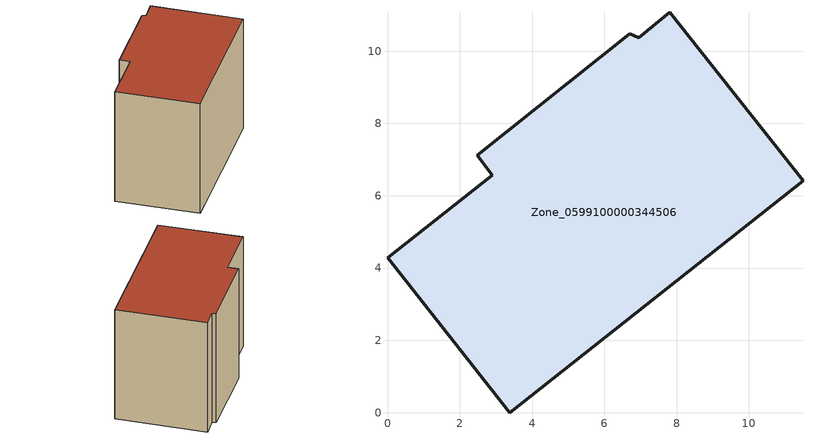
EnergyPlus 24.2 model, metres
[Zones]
Zone_0599100000344506
 floor ground (C_G): 0,4.28 2.9,6.57 2.48,7.12 6.7,10.48 6.95,10.37 7.81,11.07 11.49,6.42 3.39,0 z0
 wall outside (C_F): 2.9,6.57 0,4.28 3.39,0 11.49,6.42 7.81,11.07 6.95,10.37 6.7,10.48 2.48,7.12 2.9,6.57 z0:7.92
 roof outside (C_R): 7.81,11.07 6.95,10.37 6.7,10.48 2.48,7.12 2.9,6.57 0,4.28 3.39,0 11.49,6.42 z7.92
[BUILDING]
Pand.0599100000344506: North Axis=0; Terrain=City; Loads Convergence Tolerance Value=0.04; Temperature Convergence Tolerance Value=0.4; Solar Distribution=FullExterior; Maximum Number of Warmup Days=25; Minimum Number of Warmup Days=1
[Site:Location]
Rotterdam.The.Hague.AP_ZH_NLD Design_Conditions: Latitude=51.96; Longitude=4.45; Time Zone=1; Elevation=-4.5
[SITE:GROUNDTEMPERATURE:BUILDINGSURFACE]
18, 18, 18, 18, 18, 18, 18, 18, 18, 18, 18, 18
[MATERIAL] Thermal Absorptance=0.9; Solar Absorptance=0.7; Visible Absorptance=0.7
Name | Roughness | Thickness | Conductivity | Density | Specific Heat
G.TC.1992-2005 | MediumSmooth | 0.15 | 0.06 | 540 | 1210
F.TC.1992-2005 | Rough | 0.3 | 0.12 | 1920 | 840
R.TC.1992-2005 | MediumRough | 0.2 | 0.08 | 1500 | 1000
[CONSTRUCTION]
C_G: G.TC.1992-2005
C_F: F.TC.1992-2005
C_R: R.TC.1992-2005
[ZONE]
Zone_0599100000344506: Type=1; Multiplier=1; Ceiling Height=Autocalculate; Volume=Autocalculate; Floor Area=autocalculate; Part of Total Floor Area=Yes
[ZONEINFILTRATION:DESIGNFLOWRATE]
Infil_Zone_0599100000344506: Zone or ZoneList or Space or SpaceList=Zone_0599100000344506; Schedule=AlwaysOn; Design Flow Rate Calculation Method=Flow/Area; Flow Rate per Floor Area=0.0015; Constant Term Coefficient=1; Temperature Term Coefficient=0; Velocity Term Coefficient=0; Velocity Squared Term Coefficient=0
[HVACTEMPLATE:ZONE:IDEALLOADSAIRSYSTEM]
Zone_0599100000344506: Maximum Heating Supply Air Temperature=50; Minimum Cooling Supply Air Temperature=13; Maximum Heating Supply Air Humidity Ratio=0.0156; Minimum Cooling Supply Air Humidity Ratio=0.0077; Heating Limit=NoLimit; Cooling Limit=NoLimit; Dehumidification Control Type=ConstantSensibleHeatRatio; Cooling Sensible Heat Ratio=0.7; Dehumidification Setpoint=60; Humidification Control Type=None; Humidification Setpoint=30; Outdoor Air Method=None; Outdoor Air Flow Rate per Person=0.00944; Outdoor Air Flow Rate per Zone Floor Area=0; Outdoor Air Flow Rate per Zone=0; Demand Controlled Ventilation Type=None; Outdoor Air Economizer Type=NoEconomizer; Heat Recovery Type=None; Sensible Heat Recovery Effectiveness=0.7; Latent Heat Recovery Effectiveness=0.65
[ZONECONTROL:THERMOSTAT]
ThermostatControl_Zone_0599100000344506: Zone or ZoneList=Zone_0599100000344506; Control Type Schedule=DualSetpointControlType; Control 1=Thermostat_Zone_0599100000344506; Temperature Difference Between Cutout And Setpoint=0
[THERMOSTATSETPOINT:DUALSETPOINT]
Thermostat_Zone_0599100000344506: Heating Setpoint Temperature Schedule=HeatingSetpoint_Zone_0599100000344506; Cooling Setpoint Temperature Schedule=CoolingSetpoint_Zone_0599100000344506
[SCHEDULE:COMPACT]
HeatingSetpoint_Zone_0599100000344506: Through: 12/31, For: AllDays, Until: 24:00, 21
CoolingSetpoint_Zone_0599100000344506: Through: 12/31, For: AllDays, Until: 24:00, 24
DualSetpointControlType: Through: 12/31, For: AllDays, Until: 24:00, 4
AlwaysOn: Through: 12/31, For: AllDays, Until: 24:00, 1
